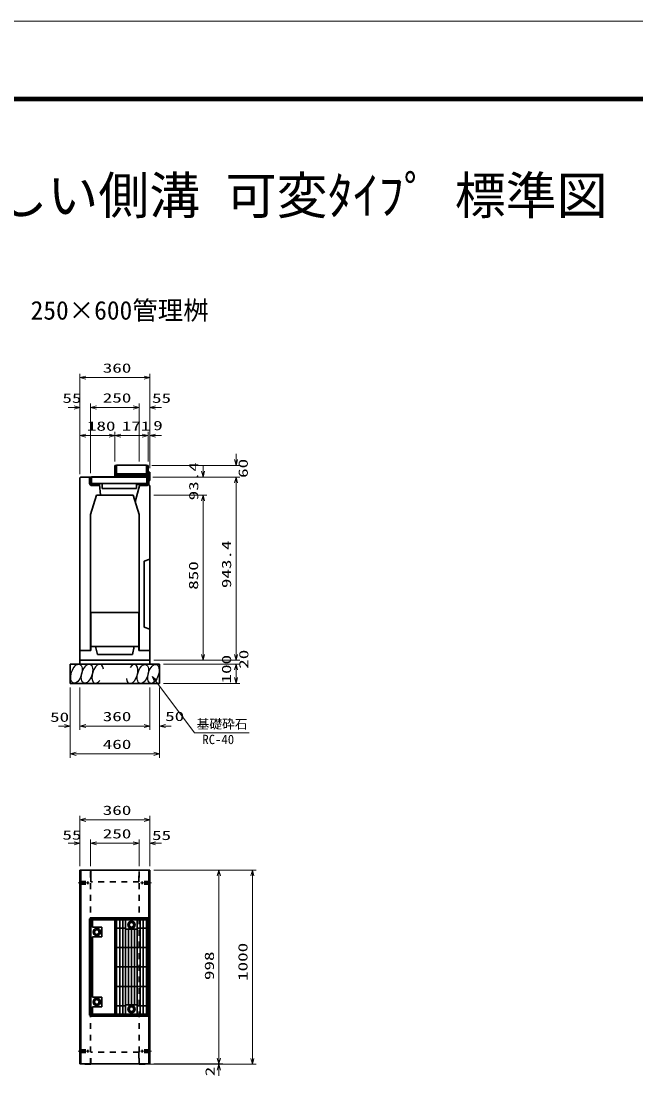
# Model space of a CAD drawing. Units: millimetres on the paper. Extents: x 0 to 841, y 0 to 594.
# Drawn here: x 374 to 532.4, y 322.4 to 594 of the extents above; entities that cross this region are included whole.
import ezdxf
from ezdxf.enums import TextEntityAlignment as Align

# ---------------------------------------------------------------- set-up
doc = ezdxf.new("R2010")
doc.units = ezdxf.units.MM
doc.linetypes.add('USER2', pattern=[18.5, 12, -1.5, 3.5, -1.5])
doc.linetypes.add('USER3', pattern=[3, 1.5, -1.5])
for name, color, linetype, lineweight in [('D-BMK（構造物基準線）', 2, 'USER2', 18), ('D-STR-DIM（寸法）', 7, 'Continuous', 13), ('D-STR-HTXT(基礎砕石-旗)', 7, 'Continuous', 13), ('D-STR-STRF(グリ)', 7, 'Continuous', 25), ('D-STR（構造物）', 1, 'Continuous', 35), ('D-TTL-LINE（区切線）', 7, 'Continuous', 18), ('D-TTL（外枠）', 2, 'Continuous', 140)]:
    doc.layers.add(name, color=color, linetype=linetype, lineweight=lineweight)
doc.layers.add('D-STR-TXT(文字)', color=7, linetype='Continuous')
doc.styles.add('ＭＳ ゴシック', font='')
doc.styles.get('ＭＳ ゴシック').set_extended_font_data('MS Gothic')

# ---------------------------------------------------------------- blocks, each defined once
blk = doc.blocks.new('_Open30')
at = {"color": 7, "linetype": 'Continuous', "lineweight": 13}
for p, q in [((-1, 0.2679), (0, 0)), ((0, 0), (-1, -0.2679)), ((0, 0), (-1, 0))]:
    blk.add_line(p, q, dxfattribs=at)

msp = doc.modelspace()

# ---------------------------------------------------------------- linework, layer by layer
at = {"layer": 'D-BMK（構造物基準線）'}
for p, q in [((388.69, 372.115), (391.54, 372.115)), ((407.614, 372.115), (404.765, 372.115)), ((388.69, 328.715), (391.54, 328.715)), ((407.614, 328.715), (404.765, 328.715))]:
    msp.add_line(p, q, dxfattribs=at)
at = {"layer": 'D-STR-DIM（寸法）'}
for p, q in [((389.152, 494.986), (389.152, 503.195)), ((407.152, 495.504), (407.152, 503.195)), ((390.652, 502.195), (405.652, 502.195)), ((387.652, 494.504), (386.152, 494.504)), ((389.152, 485.04), (389.152, 495.504)), ((391.902, 477.595), (391.902, 495.504)), ((391.902, 477.595), (391.902, 495.504)), ((393.402, 494.504), (394.902, 494.504)), ((393.402, 494.504), (402.902, 494.504)), ((402.902, 494.504), (401.402, 494.504)), ((404.402, 488.311), (404.402, 495.504)), ((404.402, 480.62), (404.402, 495.504)), ((407.152, 486.561), (407.152, 495.504)), ((408.652, 494.504), (410.152, 494.504)), ((389.152, 477.35), (389.152, 488.247)), ((390.652, 487.247), (396.652, 487.247)), ((398.152, 480.595), (398.152, 488.247)), ((398.152, 480.595), (398.152, 488.247)), ((399.652, 487.247), (405.202, 487.247)), ((405.202, 487.247), (403.702, 487.247)), ((406.702, 480.595), (406.702, 488.247)), ((406.702, 480.595), (406.702, 488.247)), ((407.152, 478.87), (407.152, 488.247)), ((408.652, 487.247), (410.152, 487.247)), ((429.355, 481.095), (429.355, 482.595)), ((407.702, 479.595), (430.355, 479.595)), ((420.857, 478.095), (420.857, 479.595)), ((407.902, 476.595), (430.355, 476.595)), ((407.902, 476.595), (421.857, 476.595)), ((408.902, 476.595), (430.355, 476.595)), ((429.355, 430.925), (429.355, 475.095)), ((429.355, 475.095), (429.355, 473.595)), ((408.152, 471.925), (421.857, 471.925)), ((408.152, 471.925), (421.857, 471.925)), ((420.857, 430.925), (420.857, 470.425)), ((420.857, 470.425), (420.857, 468.925)), ((429.355, 430.925), (429.355, 432.425)), ((408.152, 429.425), (430.355, 429.425)), ((408.152, 429.425), (421.857, 429.425)), ((408.152, 429.425), (430.355, 429.425)), ((410.652, 428.425), (430.355, 428.425)), ((410.652, 428.425), (430.355, 428.425)), ((429.355, 424.925), (429.355, 426.925)), ((429.355, 426.925), (429.355, 425.425)), ((386.652, 422.425), (386.652, 411.458)), ((386.652, 421.425), (386.652, 404.301)), ((389.152, 422.425), (389.152, 411.458)), ((389.152, 421.425), (389.152, 411.458)), ((407.152, 422.425), (407.152, 411.458)), ((407.152, 421.425), (407.152, 411.458)), ((409.652, 422.425), (409.652, 411.458)), ((409.652, 421.425), (409.652, 404.301)), ((410.652, 423.425), (430.355, 423.425)), ((385.152, 412.458), (383.652, 412.458)), ((390.652, 412.458), (392.152, 412.458)), ((390.652, 412.458), (405.652, 412.458)), ((405.652, 412.458), (404.152, 412.458)), ((411.152, 412.458), (412.652, 412.458)), ((388.152, 405.301), (408.152, 405.301)), ((389.152, 383.262), (389.152, 389.312)), ((407.152, 383.292), (407.152, 389.312)), ((390.652, 388.312), (405.652, 388.312)), ((389.152, 376.365), (389.152, 383.262)), ((391.902, 376.417), (391.902, 383.262)), ((391.902, 376.365), (391.902, 383.262)), ((404.402, 376.365), (404.402, 383.262)), ((404.402, 376.402), (404.402, 383.262)), ((407.152, 376.335), (407.152, 383.262)), ((387.652, 382.262), (386.152, 382.262)), ((393.402, 382.262), (394.902, 382.262)), ((393.402, 382.262), (402.902, 382.262)), ((402.902, 382.262), (401.402, 382.262)), ((408.652, 382.262), (410.152, 382.262)), ((408.152, 375.365), (425.941, 375.365)), ((425.941, 375.365), (434.581, 375.365)), ((424.941, 326.965), (424.941, 373.865)), ((433.581, 326.865), (433.581, 373.865)), ((424.941, 326.965), (424.941, 328.465)), ((406.902, 325.365), (425.941, 325.365)), ((408.152, 325.465), (425.941, 325.465)), ((408.152, 325.465), (425.941, 325.465)), ((423.504, 325.365), (434.581, 325.365)), ((424.941, 323.865), (424.941, 322.365))]:
    msp.add_line(p, q, dxfattribs=at)
at = {"layer": 'D-STR-HTXT(基礎砕石-旗)'}
msp.add_lwpolyline([(432.774, 410.728), (418.67, 410.728), (408.666, 424.054)], dxfattribs=at)
at = {"layer": 'D-STR-STRF(グリ)'}
for centre, major_axis in [((388.247, 425.949), (0.79, 2.421)), ((390.968, 425.949), (0.79, 2.421)), ((405.356, 425.868), (-0.771, -2.427)), ((408.077, 425.889), (-0.771, -2.427))]:
    msp.add_ellipse(centre, major_axis=major_axis, ratio=0.5139, dxfattribs=at)
for centre, major_axis in [((393.709, 425.949), (0.79, 2.421)), ((402.616, 425.846), (-0.771, -2.427))]:
    msp.add_ellipse(centre, major_axis=major_axis, ratio=0.5139, start_param=5.3575563, end_param=10.3750652, dxfattribs=at)
at = {"layer": 'D-STR（構造物）'}
for p, q in [((398.152, 479.595), (398.452, 479.595)), ((398.152, 476.67), (398.152, 479.595)), ((398.452, 479.595), (398.452, 476.67)), ((398.552, 477.42), (398.552, 479.62)), ((398.552, 479.62), (406.302, 479.62)), ((406.302, 479.62), (406.302, 477.42)), ((406.402, 479.595), (406.702, 479.595)), ((406.402, 474.92), (406.402, 479.595)), ((406.702, 479.595), (406.702, 476.67)), ((389.152, 476.35), (389.403, 476.595)), ((389.152, 476.35), (389.152, 428.425)), ((406.902, 476.595), (389.403, 476.595)), ((391.952, 476.595), (391.652, 476.595)), ((391.652, 476.595), (391.652, 474.945)), ((391.952, 474.995), (391.952, 476.595)), ((406.702, 476.67), (392.157, 476.67)), ((392.157, 476.67), (392.157, 474.92)), ((398.452, 476.97), (406.402, 476.97)), ((406.302, 477.42), (398.552, 477.42)), ((398.702, 477.42), (398.702, 476.97)), ((406.152, 476.97), (406.152, 477.42)), ((406.902, 476.595), (406.402, 476.595)), ((406.602, 476.595), (406.602, 474.945)), ((406.702, 477.87), (407.152, 477.87)), ((406.927, 476.92), (406.702, 476.92)), ((406.902, 474.395), (406.902, 476.595)), ((406.927, 477.87), (406.927, 475.67)), ((407.152, 475.67), (406.927, 475.67)), ((407.152, 477.87), (407.152, 475.67)), ((392.157, 474.92), (406.402, 474.92)), ((394.152, 474.395), (392.202, 474.395)), ((392.252, 474.695), (394.202, 474.695)), ((394.152, 474.695), (394.152, 474.395)), ((394.202, 474.695), (394.402, 471.925)), ((394.402, 471.925), (394.202, 474.695)), ((394.832, 474.92), (394.832, 473.67)), ((394.832, 473.67), (403.727, 473.67)), ((404.602, 474.695), (403.408, 470.239)), ((403.727, 473.67), (403.727, 474.92)), ((403.977, 474.92), (403.977, 474.695)), ((403.977, 474.695), (406.354, 474.695)), ((404.652, 474.395), (404.652, 474.695)), ((406.354, 474.395), (404.652, 474.395)), ((406.177, 474.695), (406.177, 474.92)), ((406.902, 474.395), (407.152, 474.395)), ((407.152, 474.395), (407.152, 428.425)), ((391.902, 466.925), (393.402, 471.925)), ((402.902, 471.925), (393.402, 471.925)), ((404.402, 466.925), (402.902, 471.925)), ((391.902, 466.925), (391.902, 431.925)), ((404.402, 466.925), (404.402, 431.925)), ((405.652, 454.925), (407.152, 455.425)), ((405.652, 454.925), (405.652, 437.925)), ((391.952, 441.675), (404.352, 441.675)), ((391.952, 441.675), (391.952, 431.925)), ((404.352, 441.675), (404.352, 431.925)), ((405.652, 437.925), (407.152, 437.425)), ((389.152, 431.925), (391.952, 431.925)), ((404.352, 432.925), (391.952, 432.925)), ((393.652, 430.925), (393.152, 432.925)), ((402.652, 430.925), (403.152, 432.925)), ((404.352, 431.925), (407.152, 431.925)), ((389.152, 429.425), (407.152, 429.425)), ((402.652, 430.925), (393.652, 430.925)), ((386.652, 428.425), (409.652, 428.425)), ((386.652, 428.425), (386.652, 423.425)), ((409.652, 428.425), (409.652, 423.425)), ((386.652, 423.425), (409.652, 423.425)), ((389.152, 325.465), (389.152, 375.365)), ((407.152, 375.365), (389.152, 375.365)), ((389.402, 325.465), (389.402, 375.365)), ((391.952, 375.365), (391.952, 372.365)), ((406.902, 363.09), (406.902, 375.365)), ((407.152, 325.465), (407.152, 375.365)), ((391.652, 362.79), (391.652, 338.04)), ((391.652, 362.79), (398.152, 362.79)), ((391.802, 362.79), (391.802, 363.09)), ((391.802, 363.09), (407.152, 363.09)), ((391.952, 338.04), (391.952, 362.79)), ((392.382, 362.59), (392.382, 360.665)), ((392.382, 362.59), (398.152, 362.59)), ((398.152, 363.09), (398.152, 337.74)), ((406.402, 362.79), (398.452, 362.79)), ((398.452, 362.79), (398.452, 338.04)), ((406.302, 362.59), (398.552, 362.59)), ((398.552, 362.59), (398.552, 338.24)), ((399.427, 362.59), (399.427, 338.24)), ((400.177, 338.24), (400.177, 362.59)), ((400.927, 362.59), (400.927, 338.24)), ((401.734, 361.265), (402.08, 361.865)), ((402.08, 361.865), (402.773, 361.865)), ((402.773, 361.865), (403.12, 361.265)), ((403.927, 362.59), (403.927, 338.24)), ((404.677, 338.24), (404.677, 362.59)), ((406.402, 362.79), (404.802, 362.79)), ((405.427, 362.59), (405.427, 338.24)), ((406.302, 362.59), (406.302, 338.24)), ((406.402, 362.79), (406.402, 338.04)), ((406.702, 363.09), (406.702, 337.74)), ((406.952, 363.09), (406.952, 337.74)), ((392.382, 360.665), (394.782, 360.665)), ((392.784, 359.415), (393.131, 360.015)), ((393.131, 358.815), (392.784, 359.415)), ((393.131, 360.015), (393.823, 360.015)), ((393.823, 358.815), (393.131, 358.815)), ((393.823, 360.015), (394.17, 359.415)), ((394.17, 359.415), (393.823, 358.815)), ((394.782, 360.665), (394.782, 358.165)), ((400.927, 360.415), (398.552, 360.415)), ((400.927, 360.165), (403.927, 360.165)), ((401.677, 340.665), (401.677, 360.165)), ((402.08, 360.665), (401.734, 361.265)), ((402.773, 360.665), (402.08, 360.665)), ((402.427, 360.165), (402.427, 340.665)), ((403.12, 361.265), (402.773, 360.665)), ((403.177, 340.665), (403.177, 360.165)), ((403.927, 360.415), (406.302, 360.415)), ((394.782, 358.165), (392.382, 358.165)), ((392.382, 358.165), (392.382, 342.665)), ((406.302, 355.415), (398.552, 355.415)), ((398.552, 350.415), (406.302, 350.415)), ((406.302, 345.415), (398.702, 345.415)), ((392.382, 342.665), (394.782, 342.665)), ((394.782, 342.665), (394.782, 340.165)), ((392.382, 340.165), (392.382, 338.24)), ((394.782, 340.165), (392.382, 340.165)), ((393.131, 342.015), (392.784, 341.415)), ((392.784, 341.415), (393.131, 340.815)), ((393.823, 342.015), (393.131, 342.015)), ((393.131, 340.815), (393.823, 340.815)), ((394.17, 341.415), (393.823, 342.015)), ((393.823, 340.815), (394.17, 341.415)), ((398.552, 340.415), (400.927, 340.415)), ((403.927, 340.665), (400.927, 340.665)), ((402.08, 340.165), (401.734, 339.565)), ((401.734, 339.565), (402.08, 338.965)), ((402.773, 340.165), (402.08, 340.165)), ((403.12, 339.565), (402.773, 340.165)), ((402.773, 338.965), (403.12, 339.565)), ((406.302, 340.415), (403.927, 340.415)), ((391.652, 338.04), (398.152, 338.04)), ((391.802, 337.74), (391.802, 338.04)), ((407.152, 337.74), (391.802, 337.74)), ((392.382, 338.24), (398.152, 338.24)), ((398.452, 338.04), (406.402, 338.04)), ((406.302, 338.24), (398.552, 338.24)), ((402.08, 338.965), (402.773, 338.965)), ((406.902, 325.465), (406.902, 337.74)), ((407.152, 325.465), (389.152, 325.465)), ((390.402, 325.365), (390.302, 325.465)), ((391.902, 325.365), (390.402, 325.365)), ((391.902, 325.365), (392.002, 325.465)), ((404.402, 325.365), (404.302, 325.465)), ((404.402, 325.365), (405.902, 325.365)), ((405.902, 325.365), (406.002, 325.465))]:
    msp.add_line(p, q, dxfattribs=at)
at = {"layer": 'D-STR（構造物）', "linetype": 'USER3'}
for p, q in [((391.902, 325.465), (391.902, 375.365)), ((404.352, 372.365), (404.352, 375.365)), ((404.402, 325.465), (404.402, 375.365)), ((389.152, 372.465), (391.152, 372.465)), ((391.152, 371.765), (391.152, 372.465)), ((404.352, 372.365), (391.952, 372.365)), ((407.152, 372.465), (405.152, 372.465)), ((405.152, 371.765), (405.152, 372.465)), ((389.152, 371.765), (391.152, 371.765)), ((407.152, 371.765), (405.152, 371.765)), ((389.152, 329.065), (391.152, 329.065)), ((391.152, 329.065), (391.152, 328.365)), ((407.152, 329.065), (405.152, 329.065)), ((405.152, 329.065), (405.152, 328.365)), ((389.152, 328.365), (391.152, 328.365)), ((391.952, 325.465), (391.952, 328.465)), ((404.352, 328.465), (391.952, 328.465)), ((404.352, 328.465), (404.352, 325.465)), ((407.152, 328.365), (405.152, 328.365))]:
    msp.add_line(p, q, dxfattribs=at)
at = {"layer": 'D-STR（構造物）'}
for centre, radius in [((402.427, 361.265), 0.95), ((402.427, 361.265), 0.6), ((393.477, 359.415), 0.95), ((393.477, 359.415), 0.6), ((393.477, 341.415), 0.95), ((393.477, 341.415), 0.6), ((402.427, 339.565), 0.95), ((402.427, 339.565), 0.6)]:
    msp.add_circle(centre, radius, dxfattribs=at)
for centre, radius, start, end in [((392.202, 474.945), 0.55, 180, 270), ((392.252, 474.995), 0.3, 180, 270), ((406.352, 474.945), 0.25, 270.54291, 359.99995), ((406.352, 474.945), 0.55, 270.2415, 359.99994)]:
    msp.add_arc(centre, radius, start, end, dxfattribs=at)
at = {"layer": 'D-TTL-LINE（区切線）'}
msp.add_line((841, 594), (0, 594), dxfattribs=at)
at = {"layer": 'D-TTL（外枠）'}
msp.add_line((820.9, 573.9), (20.1, 573.9), dxfattribs=at)

# ---------------------------------------------------------------- block references
at = {"layer": 'D-STR-DIM（寸法）', "xscale": 1.5, "yscale": 1.5}
for p, rotation in [((389.152, 502.195), 180), ((391.902, 494.504), 180), ((391.902, 494.504), 180), ((407.152, 494.504), 180), ((389.152, 487.247), 180), ((398.152, 487.247), 180), ((407.152, 487.247), 180), ((429.355, 479.595), 270), ((420.857, 476.595), 270), ((429.355, 476.595), 90), ((429.355, 476.595), 90), ((420.857, 471.925), 90), ((420.857, 471.925), 90), ((420.857, 429.425), 270), ((429.355, 429.425), 270), ((429.355, 429.425), 270), ((429.355, 428.425), 90), ((429.355, 428.425), 90), ((429.355, 423.425), 270), ((389.152, 412.458), 180), ((389.152, 412.458), 180), ((409.652, 412.458), 180), ((386.652, 405.301), 180), ((389.152, 388.312), 180), ((391.902, 382.262), 180), ((391.902, 382.262), 180), ((407.152, 382.262), 180), ((424.941, 375.365), 90), ((433.581, 375.365), 90), ((424.941, 325.465), 270), ((424.941, 325.465), 270), ((433.581, 325.365), 270), ((424.941, 325.365), 90)]:
    msp.add_blockref('_Open30', p, dxfattribs=dict(at, rotation=rotation))
for p in [(407.152, 502.195), (389.152, 494.504), (404.402, 494.504), (404.402, 494.504), (398.152, 487.247), (406.702, 487.247), (406.702, 487.247), (386.652, 412.458), (407.152, 412.458), (407.152, 412.458), (409.652, 405.301), (407.152, 388.312), (389.152, 382.262), (404.402, 382.262), (404.402, 382.262)]:
    msp.add_blockref('_Open30', p, dxfattribs=at)
at = {"layer": 'D-STR-HTXT(基礎砕石-旗)', "xscale": 1.5, "yscale": 1.5, "rotation": 126.89552}
msp.add_blockref('_Open30', (407.765, 425.254), dxfattribs=at)

# ---------------------------------------------------------------- texts
at = {"layer": 'D-STR-DIM（寸法）', "style": 'ＭＳ ゴシック', "width": 1.5}
for s, p in [('360', (395.027, 502.732)), ('55', (384.633, 494.965)), ('250', (395.027, 495.042)), ('55', (407.717, 494.965)), ('180', (390.944, 487.785)), ('171', (399.927, 487.785)), ('9', (408.024, 487.928)), ('50', (381.454, 412.825)), ('360', (395.027, 412.996)), ('50', (411.104, 413.033)), ('460', (395.027, 405.838)), ('360', (395.027, 388.849)), ('250', (395.027, 382.799)), ('55', (384.633, 382.48)), ('55', (407.717, 382.386))]:
    msp.add_text(s, height=2.405, dxfattribs=at).set_placement(p, align=Align.BOTTOM_LEFT)
for s, p in [('60', (433.117, 476.365)), ('93.4', (420.366, 470.592)), ('943.4', (428.817, 447.976)), ('850', (420.319, 447.55)), ('100', (428.817, 423.425)), ('20', (433.269, 427.207)), ('1000', (433.043, 346.824)), ('998', (424.403, 347.04)), ('2', (424.579, 322.277))]:
    msp.add_text(s, height=2.405, rotation=90, dxfattribs=at).set_placement(p, align=Align.BOTTOM_LEFT)
at = {"layer": 'D-STR-HTXT(基礎砕石-旗)', "style": 'ＭＳ ゴシック'}
for s, p in [('基礎砕石', (419.205, 411.065)), ('RC-40', (420.693, 407.078))]:
    msp.add_text(s, height=2.405, dxfattribs=at).set_placement(p, align=Align.BOTTOM_LEFT)
at = {"layer": 'D-STR-TXT(文字)', "style": 'ＭＳ ゴシック'}
for s, height, p in [('自転車に優しい側溝 可変ﾀｲﾌﾟ 標準図', 9.621, (302.027, 541.419)), ('250×600管理桝', 4.811, (376.442, 515.671))]:
    msp.add_text(s, height=height, dxfattribs=at).set_placement(p, align=Align.BOTTOM_LEFT)

doc.saveas('drawing.dxf')
